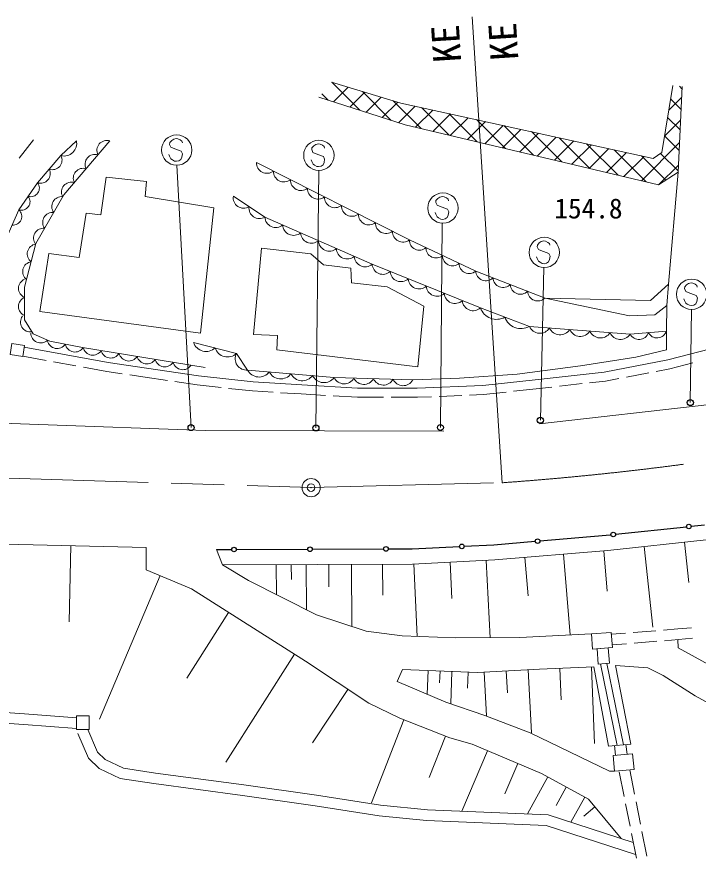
# Model space of a CAD drawing. Units: millimetres at full size, sheet at 1:1000; details may follow other scales. Extents: x 40000 to 680000, y 20000 to 380000.
# Drawn here: x 158779 to 203627, y 266587 to 321987 of the extents above; entities that cross this region are included whole.
import ezdxf
from ezdxf.enums import TextEntityAlignment as Align

# ---------------------------------------------------------------- set-up
doc = ezdxf.new("R2010")
doc.units = ezdxf.units.MM
doc.header["$LTSCALE"] = 1000
doc.header["$PDMODE"] = 32
doc.header["$PDSIZE"] = 500
doc.linetypes.add('CHAIN', pattern=[18.5, 12, -1.5, 3.5, -1.5])
for name, color, linetype, lineweight in [('M-BGD', 7, 'Continuous', 13), ('M-BMK', 2, 'CHAIN', 13), ('M-BMK-SRVR', 3, 'Continuous', 13), ('M-STR-HTXT', 7, 'Continuous', 13), ('M-STR-STRC', 7, 'Continuous', 13)]:
    doc.layers.add(name, color=color, linetype=linetype, lineweight=lineweight)
doc.styles.add('ＭＳ ゴシック', font='')
doc.styles.get('ＭＳ ゴシック').set_extended_font_data('MS Gothic')

msp = doc.modelspace()

# ---------------------------------------------------------------- hatches: boundary and pattern name
at = {"layer": 'M-BGD'}
h = msp.add_hatch(dxfattribs=at)
h.set_pattern_fill('USER', color=256, style=0, pattern_type=2)
h.set_pattern_definition([(45, (179501, 317679), (-707.107, 707.107), []), (315, (179501, 317679), (707.107, 707.107), [])])
h.paths.add_polyline_path([(179501, 317679), (184058, 316312), (200672, 312666), (201233, 313052), (201969, 317468), (202565, 317398), (202308, 311766), (201023, 310925), (184338, 314874), (178660, 316697)])

# ---------------------------------------------------------------- linework, layer by layer
for p, q in [((202565, 317398), (202308, 311766)), ((158926, 312689), (159876, 313894)), ((201537, 301298), (201560, 302980)), ((159165, 299634), (160699, 299358)), ((161191, 299269), (162668, 299003)), ((201767, 298808), (203277, 299203)), ((163160, 298915), (164694, 298638)), ((164694, 298638), (165713, 298487)), ((200871, 298639), (201767, 298808)), ((166208, 298414), (167227, 298263)), ((167227, 298263), (168691, 298042)), ((197518, 298006), (198414, 298175)), ((198906, 298268), (200379, 298546)), ((169185, 297968), (170650, 297747)), ((170650, 297747), (172221, 297578)), ((172719, 297524), (174290, 297355)), ((192962, 297489), (193998, 297607)), ((194495, 297663), (195985, 297832)), ((196482, 297888), (197518, 298006)), ((174290, 297355), (175644, 297269)), ((176143, 297237), (177498, 297152)), ((177498, 297152), (179096, 297057)), ((179595, 297027), (181194, 296932)), ((185150, 296932), (186078, 296971)), ((186578, 296992), (188077, 297054)), ((188576, 297074), (189505, 297113)), ((189505, 297113), (190985, 297274)), ((191482, 297328), (192962, 297489)), ((181194, 296932), (182922, 296932)), ((183422, 296932), (185150, 296932)), ((162331, 287169), (162214, 282141)), ((200074, 287108), (200634, 281807)), ((202724, 287388), (203004, 284738)), ((194757, 286606), (195210, 281284)), ((197418, 286833), (197644, 284172)), ((175857, 285920), (175865, 283946)), ((176844, 285924), (176848, 284937)), ((177830, 285928), (177843, 282950)), ((179319, 285934), (179326, 284445)), ((180808, 285940), (180825, 281842)), ((182857, 285948), (182865, 283899)), ((184906, 285960), (185140, 281187)), ((187292, 286077), (187409, 283691)), ((189678, 286194), (189928, 281105)), ((192218, 286390), (192434, 283851)), ((168204, 285193), (164212, 275730)), ((172713, 282772), (169961, 278436)), ((199351, 281444), (200846, 281565)), ((201345, 281605), (202283, 281681)), ((202283, 281681), (203183, 281764)), ((197915, 281328), (198853, 281404)), ((201403, 280908), (202343, 280984)), ((202343, 280984), (203245, 281067)), ((197971, 280631), (198911, 280707)), ((199409, 280747), (200905, 280867)), ((177048, 280021), (172531, 272902)), ((197208, 279384), (198305, 274015)), ((197610, 279413), (198706, 274053)), ((185852, 278943), (185792, 277379)), ((186634, 278914), (186604, 278131)), ((187416, 278884), (187336, 276752)), ((188482, 278843), (188442, 277778)), ((189548, 278843), (189696, 275953)), ((190993, 278917), (191067, 277472)), ((192437, 278991), (192651, 274833)), ((194517, 279085), (194603, 277005)), ((196597, 279171), (196806, 274128)), ((180570, 277704), (178239, 274192)), ((184263, 275695), (182114, 270235)), ((186993, 274620), (185919, 271890)), ((198112, 273997), (198194, 273359)), ((198869, 274070), (198951, 273432)), ((189760, 273660), (188075, 269678)), ((191752, 272818), (190909, 270826)), ((198436, 272271), (198755, 270656)), ((199123, 272407), (199442, 270791)), ((193723, 271934), (192395, 269500)), ((194940, 271270), (194276, 270053)), ((196157, 270606), (195255, 268953)), ((196824, 269962), (196100, 269360)), ((198852, 270165), (199143, 268694)), ((199539, 270301), (199830, 268829)), ((199240, 268203), (199559, 266587)), ((199926, 268339), (200245, 266723))]:
    msp.add_line(p, q, dxfattribs=at)
at = {"layer": 'M-BGD', "lineweight": 25}
for p, q in [((198186, 287914), (202860, 288408)), ((203159, 288440), (204048, 288534)), ((193206, 287478), (197581, 287850)), ((197581, 287850), (197888, 287882)), ((184805, 286956), (187919, 287109)), ((188219, 287124), (190168, 287219)), ((190168, 287219), (192907, 287452)), ((171923, 286904), (172923, 286908)), ((173223, 286909), (177923, 286928)), ((178223, 286929), (182923, 286949)), ((183223, 286950), (184805, 286956))]:
    msp.add_line(p, q, dxfattribs=at)
at = {"layer": 'M-BGD'}
for points in [[(179501, 317679), (184058, 316312), (200672, 312666), (201233, 313052), (201969, 317468)], [(201677, 304382), (202308, 311766), (201023, 310925), (184338, 314874), (178660, 316697)], [(154495, 304015), (156528, 304401), (157615, 305417), (158035, 307275), (158912, 309273), (160139, 311061), (161681, 312848), (162697, 313830)], [(164897, 313815), (161882, 310263), (160036, 307062), (159289, 304187), (159289, 302038), (159849, 301103), (160948, 300636), (163097, 300215), (171183, 298906)], [(174547, 312397), (184619, 307303), (188988, 305247), (193545, 303471)], [(173032, 310185), (175104, 308799), (182165, 305691), (189292, 302817), (192517, 301601), (199154, 301087), (201537, 301298)], [(159271, 300225), (164791, 299230), (167315, 298857), (170727, 298342), (174341, 297953), (177535, 297750), (181211, 297532), (185137, 297532), (189460, 297711), (192895, 298085), (197429, 298599), (201635, 299394), (205117, 300305), (208785, 301287), (212221, 302035), (215399, 302712), (218717, 303226), (222876, 303624), (227340, 304138), (231429, 304582), (235996, 305082)], [(193175, 295180), (204392, 296459), (215117, 298089), (225318, 299982), (235938, 301927), (243930, 303084)], [(184835, 298077), (187920, 298194), (191706, 298451), (195889, 299011), (199534, 299572), (201544, 300063), (201537, 301298)], [(170410, 300549), (173245, 299822), (173972, 298731), (179671, 298240), (184835, 298077)], [(149262, 295539), (171169, 294751), (186890, 294698)], [(172324, 285905), (184831, 285956), (190235, 286221), (197676, 286855), (204164, 287540), (209139, 288175), (218943, 289862), (226739, 291255)], [(145887, 287554), (167283, 287054), (167283, 285581), (170274, 284320), (177786, 279552), (181958, 276783), (183991, 275802), (187286, 274505), (188758, 274084), (193314, 272157), (196399, 270474), (198555, 267880)], [(171923, 286904), (172324, 285905), (174022, 284873), (178509, 282614), (181780, 281524), (184133, 281228), (187622, 281088), (191891, 281119), (196608, 281354)], [(198121, 272310), (197800, 272321), (192563, 274847), (189595, 275992), (187024, 276857), (183823, 278212), (184173, 279007), (189104, 278820), (193193, 279030), (196769, 279178), (197719, 273959), (199199, 274100), (198186, 279272), (200321, 279116), (201318, 278617), (203421, 277278), (204948, 276452), (207907, 275268), (208764, 277340), (205867, 278477), (202315, 280440), (202299, 280985)], [(142815, 279192), (147335, 278716), (148322, 278466), (151245, 277532), (153598, 277002), (156246, 276426), (157383, 276223), (159284, 276083), (162701, 275829)], [(142429, 278529), (147212, 278025), (148129, 277793), (151062, 276856), (153447, 276319), (156110, 275739), (157296, 275528), (159232, 275385), (162701, 275127)], [(162804, 274797), (163491, 273164), (164196, 272502), (165583, 271826), (167803, 271498), (173624, 270714), (178407, 270037), (182628, 269380), (185752, 269073), (193621, 268749), (199510, 266833)], [(163449, 275069), (164079, 273573), (164598, 273084), (165792, 272503), (167901, 272191), (173719, 271407), (178510, 270729), (182716, 270075), (185801, 269771), (193746, 269444), (199355, 267620)]]:
    msp.add_lwpolyline(points, dxfattribs=at)
for points in [[(160294, 302586), (170879, 301161), (171744, 309409), (167234, 310157), (167304, 311139), (164664, 311419), (164313, 308942), (163332, 309059), (162888, 306138), (160878, 306395)], [(175904, 300062), (185181, 298941), (185578, 302937), (183148, 304198), (180811, 304479), (180764, 305437), (178965, 305647), (178124, 306372), (174875, 306745), (174361, 301067), (175927, 300997)], [(193545, 303471), (200486, 303307), (201677, 304382), (201560, 302980), (200766, 302373), (199107, 302302)], [(159177, 299625), (158339, 299757), (158451, 300470), (159289, 300338)], [(196608, 281354), (197906, 281447), (197978, 280450), (196680, 280356)], [(197707, 280430), (196978, 280378), (197050, 279372), (197780, 279425)], [(162701, 275069), (163532, 275069), (163532, 275962), (162701, 275962)], [(198121, 272310), (199408, 272434), (199309, 273467), (198021, 273342)]]:
    msp.add_lwpolyline(points, close=True, dxfattribs=at)
at = {"layer": 'M-BGD', "lineweight": 25}
for centre, radius in [((203109, 296587), 200), ((193239, 295424), 200), ((170247, 294939), 200), ((178468, 294921), 200), ((186665, 294945), 200), ((203010, 288424), 150), ((193056, 287465), 150), ((198037, 287898), 150), ((173073, 286908), 150), ((178073, 286929), 150), ((183073, 286949), 150), ((188069, 287116), 150)]:
    msp.add_circle(centre, radius, dxfattribs=at)
at = {"layer": 'M-BGD'}
for centre, radius, start, end in [((161895, 313644), 824, 254.9599, 13.03), ((164699, 313196), 650, 72.2991, 207.0594), ((161117, 312555), 636, 250.9648, 27.4635), ((163923, 312281), 650, 72.2991, 207.0594), ((160346, 311661), 636, 250.9648, 27.4635), ((163146, 311366), 650, 72.2991, 207.0594), ((175238, 312375), 692, 178.1001, 308.2393), ((176357, 311808), 692, 178.1001, 308.2393), ((159694, 310708), 567, 252.6871, 38.3913), ((162370, 310451), 650, 72.2991, 207.0594), ((177476, 311242), 692, 178.1001, 308.2393), ((178595, 310676), 692, 178.1001, 308.2393), ((159081, 309814), 567, 252.6871, 38.3913), ((161729, 309496), 650, 82.6503, 217.4106), ((173709, 310076), 686, 170.8276, 301.5937), ((179714, 310110), 692, 178.1001, 308.2393), ((158535, 308842), 572, 263.8068, 48.829), ((174745, 309383), 686, 170.8276, 301.5937), ((180834, 309544), 692, 178.1001, 308.2393), ((161129, 308457), 650, 82.6503, 217.4106), ((175820, 308830), 717, 182.4645, 310.0217), ((181953, 308978), 692, 178.1001, 308.2393), ((160530, 307417), 650, 82.6503, 217.4106), ((176997, 308312), 717, 182.4645, 310.0217), ((183072, 308412), 692, 178.1001, 308.2393), ((178174, 307794), 717, 182.4645, 310.0217), ((184191, 307846), 692, 178.1001, 308.2393), ((160116, 306374), 650, 98.0369, 232.7972), ((179351, 307276), 717, 182.4645, 310.0217), ((185274, 307277), 656, 177.7422, 311.8556), ((180527, 306758), 717, 182.4645, 310.0217), ((186366, 306763), 656, 177.7422, 311.8556), ((159813, 305212), 650, 98.0369, 232.7972), ((181704, 306240), 717, 182.4645, 310.0217), ((187459, 306249), 656, 177.7422, 311.8556), ((182876, 305741), 713, 184.0593, 312.0144), ((188551, 305735), 656, 177.7422, 311.8556), ((159539, 304112), 650, 112.6199, 247.3801), ((184064, 305262), 713, 184.0593, 312.0144), ((185252, 304783), 713, 184.0593, 312.0144), ((189655, 305274), 667, 182.3122, 315.1017), ((190794, 304830), 667, 182.3122, 315.1017), ((186440, 304304), 713, 184.0593, 312.0144), ((191933, 304386), 667, 182.3122, 315.1017), ((187627, 303825), 713, 184.0593, 312.0144), ((193073, 303942), 667, 182.3122, 315.1017), ((159539, 302912), 650, 112.6199, 247.3801), ((188815, 303346), 713, 184.0593, 312.0144), ((190355, 303194), 1128, 199.543, 299.163), ((159671, 301887), 650, 143.5836, 278.3439), ((191967, 302586), 1128, 199.543, 299.163), ((193208, 301903), 754, 203.5648, 327.5761), ((194535, 301800), 754, 203.5648, 327.5761), ((195863, 301697), 754, 203.5648, 327.5761), ((160348, 301162), 650, 179.5686, 314.3288), ((197190, 301594), 754, 203.5648, 327.5761), ((198517, 301492), 754, 203.5648, 327.5761), ((199728, 301386), 647, 207.5031, 342.5818), ((200919, 301491), 647, 207.5031, 342.5818), ((161430, 300796), 650, 191.5497, 326.3099), ((162607, 300566), 650, 191.5497, 326.3099), ((171235, 300821), 869, 198.294, 312.9432), ((163781, 300358), 650, 193.4263, 328.1866), ((164965, 300166), 650, 193.4263, 328.1866), ((166150, 299974), 650, 193.4263, 328.1866), ((172653, 300458), 869, 198.294, 312.9432), ((173889, 299463), 737, 150.8905, 276.4896), ((167335, 299782), 650, 193.4263, 328.1866), ((168519, 299591), 650, 193.4263, 328.1866), ((169704, 299399), 650, 193.4263, 328.1866), ((174722, 299107), 839, 206.6321, 323.5253), ((176147, 298985), 839, 206.6321, 323.5253), ((177572, 298862), 839, 206.6321, 323.5253), ((178996, 298739), 839, 206.6321, 323.5253), ((180327, 298541), 721, 204.6437, 331.7279), ((181618, 298500), 721, 204.6437, 331.7279), ((182909, 298459), 721, 204.6437, 331.7279), ((184200, 298418), 721, 204.6437, 331.7279)]:
    msp.add_arc(centre, radius, start, end, dxfattribs=at)
at = {"layer": 'M-BMK'}
for p, q in [((155440, 291695), (178150, 290985)), ((178150, 290985), (190726, 291307))]:
    msp.add_line(p, q, dxfattribs=at)
msp.add_arc((176410, 490794), 200000, 274.10474, 278.81, dxfattribs=at)
at = {"layer": 'M-BMK-SRVR'}
msp.add_circle((178150, 290985), 600, dxfattribs=at)
msp.add_point((178150, 290985), dxfattribs=at)
at = {"layer": 'M-STR-HTXT'}
msp.add_line((190726, 291307), (188746, 321987), dxfattribs=at)
at = {"layer": 'M-STR-STRC'}
for p, q in [((168845, 313704), (168829, 313590)), ((168829, 313590), (168914, 313408)), ((168973, 313842), (168845, 313704)), ((169104, 313935), (168973, 313842)), ((169270, 313969), (169104, 313935)), ((169386, 313952), (169270, 313969)), ((169530, 313880), (169386, 313952)), ((169640, 313805), (169530, 313880)), ((169674, 313694), (169640, 313805)), ((178463, 313585), (178332, 313492)), ((178629, 313618), (178463, 313585)), ((178745, 313602), (178629, 313618)), ((178889, 313529), (178745, 313602)), ((168914, 313408), (169065, 313334)), ((169065, 313334), (169597, 313146)), ((169597, 313146), (169678, 312973)), ((178203, 313353), (178187, 313240)), ((178187, 313240), (178273, 313057)), ((178332, 313492), (178203, 313353)), ((178273, 313057), (178424, 312984)), ((178999, 313455), (178889, 313529)), ((179033, 313343), (178999, 313455)), ((168831, 312815), (168792, 312925)), ((168915, 312638), (168831, 312815)), ((169018, 312564), (168915, 312638)), ((169164, 312489), (169018, 312564)), ((169285, 312472), (169164, 312489)), ((169452, 312501), (169285, 312472)), ((169577, 312597), (169452, 312501)), ((169648, 312746), (169577, 312597)), ((169678, 312973), (169648, 312746)), ((178190, 312465), (178151, 312575)), ((178274, 312287), (178190, 312465)), ((178424, 312984), (178956, 312795)), ((178956, 312795), (179037, 312623)), ((179037, 312623), (179007, 312395)), ((170247, 294939), (169317, 312217)), ((178377, 312214), (178274, 312287)), ((178523, 312139), (178377, 312214)), ((178644, 312122), (178523, 312139)), ((178811, 312150), (178644, 312122)), ((178936, 312246), (178811, 312150)), ((179007, 312395), (178936, 312246)), ((178468, 294921), (178668, 311867)), ((186370, 309883), (186355, 309769)), ((186355, 309769), (186440, 309587)), ((186499, 310022), (186370, 309883)), ((186630, 310115), (186499, 310022)), ((186796, 310148), (186630, 310115)), ((186912, 310132), (186796, 310148)), ((187056, 310059), (186912, 310132)), ((187166, 309985), (187056, 310059)), ((187200, 309873), (187166, 309985)), ((186440, 309587), (186591, 309514)), ((186591, 309514), (187123, 309325)), ((187123, 309325), (187204, 309153)), ((187204, 309153), (187174, 308925)), ((186357, 308995), (186318, 309105)), ((186441, 308817), (186357, 308995)), ((186544, 308743), (186441, 308817)), ((186690, 308668), (186544, 308743)), ((186811, 308651), (186690, 308668)), ((186978, 308680), (186811, 308651)), ((187103, 308776), (186978, 308680)), ((187174, 308925), (187103, 308776)), ((186665, 294945), (186778, 308398)), ((193042, 306962), (193026, 306848)), ((193171, 307101), (193042, 306962)), ((193302, 307194), (193171, 307101)), ((193468, 307227), (193302, 307194)), ((193583, 307211), (193468, 307227)), ((193728, 307138), (193583, 307211)), ((193838, 307064), (193728, 307138)), ((193872, 306952), (193838, 307064)), ((193026, 306848), (193112, 306666)), ((193112, 306666), (193263, 306593)), ((193263, 306593), (193795, 306404)), ((193795, 306404), (193875, 306232)), ((193028, 306074), (192989, 306184)), ((193113, 305896), (193028, 306074)), ((193216, 305822), (193113, 305896)), ((193362, 305747), (193216, 305822)), ((193775, 305855), (193650, 305759)), ((193845, 306004), (193775, 305855)), ((193875, 306232), (193845, 306004)), ((193239, 295424), (193458, 305476)), ((193482, 305730), (193362, 305747)), ((193650, 305759), (193482, 305730)), ((202740, 304205), (202724, 304091)), ((202868, 304343), (202740, 304205)), ((202999, 304436), (202868, 304343)), ((203165, 304470), (202999, 304436)), ((203281, 304453), (203165, 304470)), ((203425, 304381), (203281, 304453)), ((203535, 304306), (203425, 304381)), ((203570, 304195), (203535, 304306)), ((202724, 304091), (202809, 303909)), ((202809, 303909), (202960, 303835)), ((202960, 303835), (203493, 303647)), ((203493, 303647), (203573, 303474)), ((202726, 303316), (202687, 303426)), ((202810, 303139), (202726, 303316)), ((202913, 303065), (202810, 303139)), ((203060, 302990), (202913, 303065)), ((203472, 303098), (203347, 303002)), ((203543, 303247), (203472, 303098)), ((203573, 303474), (203543, 303247)), ((203180, 302973), (203060, 302990)), ((203109, 296587), (203191, 302718)), ((203347, 303002), (203180, 302973))]:
    msp.add_line(p, q, dxfattribs=at)
for centre in [(169302, 313217), (178661, 312867), (186828, 309397), (193500, 306476), (203197, 303718)]:
    msp.add_circle(centre, 1000, dxfattribs=at)

# ---------------------------------------------------------------- texts
at = {"layer": 'M-BGD', "style": 'ＭＳ ゴシック'}
msp.add_text('154.8', height=1320, dxfattribs=at).set_placement((196406, 309370), align=Align.MIDDLE_CENTER)
at = {"layer": 'M-STR-HTXT', "style": 'ＭＳ ゴシック'}
for p in [(187037, 320214), (190802, 320356)]:
    msp.add_text('KE', height=1833, rotation=93.692, dxfattribs=at).set_placement(p, align=Align.MIDDLE_CENTER)

doc.saveas('drawing.dxf')
